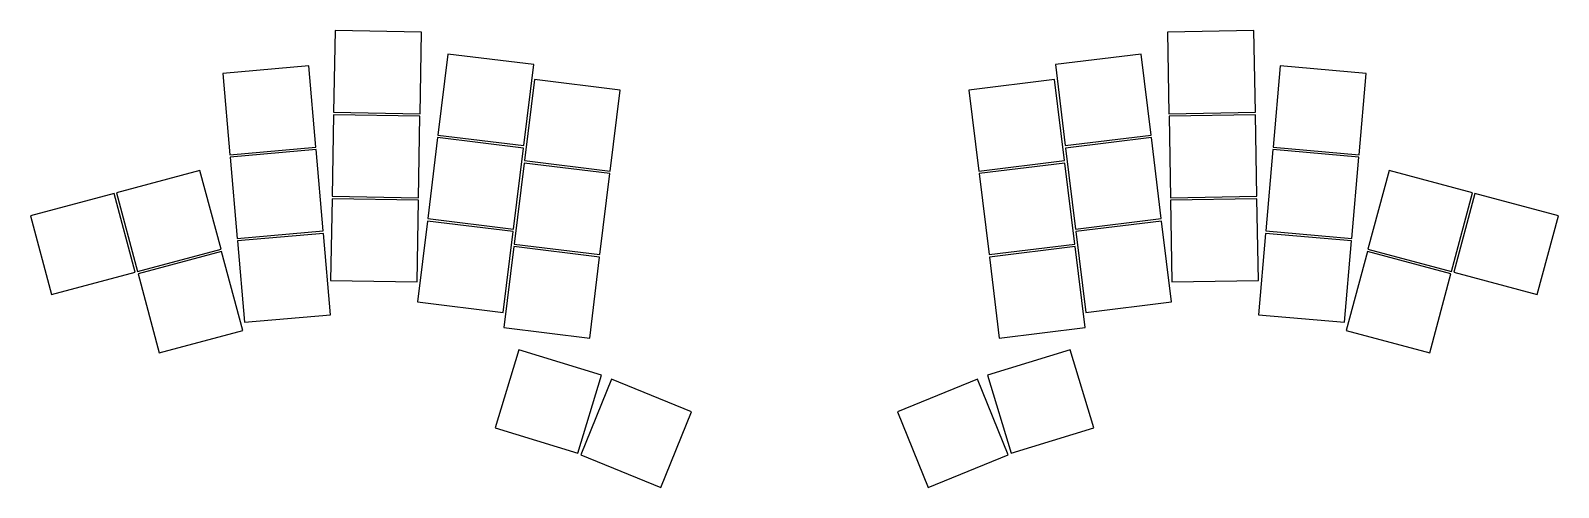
# Model space of a CAD drawing. Header units: millimetres. Extents: x 68 to 377, y -218 to -125.
import ezdxf

# ---------------------------------------------------------------- set-up
doc = ezdxf.new("R2010")
doc.units = ezdxf.units.MM

msp = doc.modelspace()

# ---------------------------------------------------------------- linework, layer by layer
for p, q in [((129.33, -125.34), (129.04, -141.84)), ((146.83, -125.64), (129.33, -125.34)), ((146.54, -142.14), (146.83, -125.64)), ((315.4, -125.34), (297.9, -125.64)), ((297.9, -125.64), (298.19, -142.14)), ((315.69, -141.84), (315.4, -125.34)), ((124.03, -132.46), (106.59, -133.99)), ((125.46, -148.9), (124.03, -132.46)), ((152.19, -130.08), (150.18, -146.46)), ((169.56, -132.21), (152.19, -130.08)), ((167.54, -148.59), (169.56, -132.21)), ((292.55, -130.08), (275.18, -132.21)), ((275.18, -132.21), (277.19, -148.59)), ((294.56, -146.46), (292.55, -130.08)), ((320.7, -132.46), (319.27, -148.9)), ((338.14, -133.99), (320.7, -132.46)), ((106.59, -133.99), (108.03, -150.42)), ((169.69, -135.25), (167.68, -151.63)), ((187.06, -137.38), (169.69, -135.25)), ((275.04, -135.25), (257.68, -137.38)), ((277.06, -151.63), (275.04, -135.25)), ((336.7, -150.42), (338.14, -133.99)), ((185.04, -153.76), (187.06, -137.38)), ((257.68, -137.38), (259.69, -153.76)), ((129.04, -141.84), (146.54, -142.14)), ((298.19, -142.14), (315.69, -141.84)), ((129.03, -142.34), (128.75, -158.83)), ((146.53, -142.64), (129.03, -142.34)), ((146.24, -159.14), (146.53, -142.64)), ((315.7, -142.34), (298.2, -142.64)), ((298.2, -142.64), (298.49, -159.14)), ((315.99, -158.83), (315.7, -142.34)), ((150.11, -146.95), (148.1, -163.33)), ((167.48, -149.09), (150.11, -146.95)), ((150.18, -146.46), (167.54, -148.59)), ((277.19, -148.59), (294.56, -146.46)), ((294.62, -146.95), (277.25, -149.09)), ((296.63, -163.33), (294.62, -146.95)), ((108.03, -150.42), (125.46, -148.9)), ((125.51, -149.4), (108.07, -150.92)), ((108.07, -150.92), (109.51, -167.36)), ((126.95, -165.83), (125.51, -149.4)), ((165.47, -165.46), (167.48, -149.09)), ((277.25, -149.09), (279.26, -165.46)), ((319.22, -149.4), (317.79, -165.83)), ((336.66, -150.92), (319.22, -149.4)), ((319.27, -148.9), (336.7, -150.42)), ((335.22, -167.36), (336.66, -150.92)), ((101.98, -153.59), (85.07, -158.12)), ((106.25, -169.53), (101.98, -153.59)), ((167.61, -152.12), (165.6, -168.5)), ((184.98, -154.26), (167.61, -152.12)), ((167.68, -151.63), (185.04, -153.76)), ((182.97, -170.63), (184.98, -154.26)), ((259.69, -153.76), (277.06, -151.63)), ((277.12, -152.12), (259.75, -154.26)), ((259.75, -154.26), (261.76, -170.63)), ((279.13, -168.5), (277.12, -152.12)), ((342.75, -153.59), (338.48, -169.53)), ((359.66, -158.12), (342.75, -153.59)), ((84.59, -158.25), (67.69, -162.78)), ((88.86, -174.19), (84.59, -158.25)), ((85.07, -158.12), (89.34, -174.06)), ((128.74, -159.33), (128.45, -175.83)), ((146.23, -159.64), (128.74, -159.33)), ((128.75, -158.83), (146.24, -159.14)), ((145.95, -176.14), (146.23, -159.64)), ((298.49, -159.14), (315.99, -158.83)), ((315.99, -159.33), (298.5, -159.64)), ((298.5, -159.64), (298.78, -176.14)), ((316.28, -175.83), (315.99, -159.33)), ((355.39, -174.06), (359.66, -158.12)), ((360.14, -158.25), (355.87, -174.19)), ((377.04, -162.78), (360.14, -158.25)), ((67.69, -162.78), (71.96, -178.72)), ((148.04, -163.83), (146.03, -180.2)), ((165.41, -165.96), (148.04, -163.83)), ((148.1, -163.33), (165.47, -165.46)), ((279.26, -165.46), (296.63, -163.33)), ((296.69, -163.83), (279.32, -165.96)), ((298.7, -180.2), (296.69, -163.83)), ((372.77, -178.72), (377.04, -162.78)), ((109.51, -167.36), (126.95, -165.83)), ((126.99, -166.33), (109.56, -167.86)), ((128.43, -182.77), (126.99, -166.33)), ((163.4, -182.34), (165.41, -165.96)), ((279.32, -165.96), (281.33, -182.34)), ((317.74, -166.33), (316.3, -182.77)), ((335.17, -167.86), (317.74, -166.33)), ((317.79, -165.83), (335.22, -167.36)), ((89.34, -174.06), (106.25, -169.53)), ((106.38, -170.01), (89.47, -174.54)), ((110.65, -185.95), (106.38, -170.01)), ((109.56, -167.86), (110.99, -184.29)), ((165.54, -169), (163.53, -185.37)), ((182.91, -171.13), (165.54, -169)), ((165.6, -168.5), (182.97, -170.63)), ((261.76, -170.63), (279.13, -168.5)), ((279.19, -169), (261.82, -171.13)), ((281.2, -185.37), (279.19, -169)), ((333.74, -184.29), (335.17, -167.86)), ((338.35, -170.01), (334.08, -185.95)), ((355.26, -174.54), (338.35, -170.01)), ((338.48, -169.53), (355.39, -174.06)), ((180.9, -187.51), (182.91, -171.13)), ((261.82, -171.13), (263.83, -187.51)), ((71.96, -178.72), (88.86, -174.19)), ((89.47, -174.54), (93.74, -190.48)), ((128.45, -175.83), (145.95, -176.14)), ((298.78, -176.14), (316.28, -175.83)), ((350.99, -190.48), (355.26, -174.54)), ((355.87, -174.19), (372.77, -178.72)), ((146.03, -180.2), (163.4, -182.34)), ((281.33, -182.34), (298.7, -180.2)), ((110.99, -184.29), (128.43, -182.77)), ((163.53, -185.37), (180.9, -187.51)), ((263.83, -187.51), (281.2, -185.37)), ((316.3, -182.77), (333.74, -184.29)), ((93.74, -190.48), (110.65, -185.95)), ((334.08, -185.95), (350.99, -190.48)), ((166.57, -189.88), (161.75, -205.66)), ((183.31, -195), (166.57, -189.88)), ((278.16, -189.88), (261.43, -195)), ((282.98, -205.66), (278.16, -189.88)), ((178.48, -210.78), (183.31, -195)), ((185.28, -195.83), (179.1, -211.13)), ((201.5, -202.39), (185.28, -195.83)), ((259.45, -195.83), (243.23, -202.39)), ((265.64, -211.13), (259.45, -195.83)), ((261.43, -195), (266.25, -210.78)), ((195.32, -217.69), (201.5, -202.39)), ((243.23, -202.39), (249.41, -217.69)), ((161.75, -205.66), (178.48, -210.78)), ((266.25, -210.78), (282.98, -205.66)), ((179.1, -211.13), (195.32, -217.69)), ((249.41, -217.69), (265.64, -211.13))]:
    msp.add_line(p, q)

doc.saveas('drawing.dxf')
